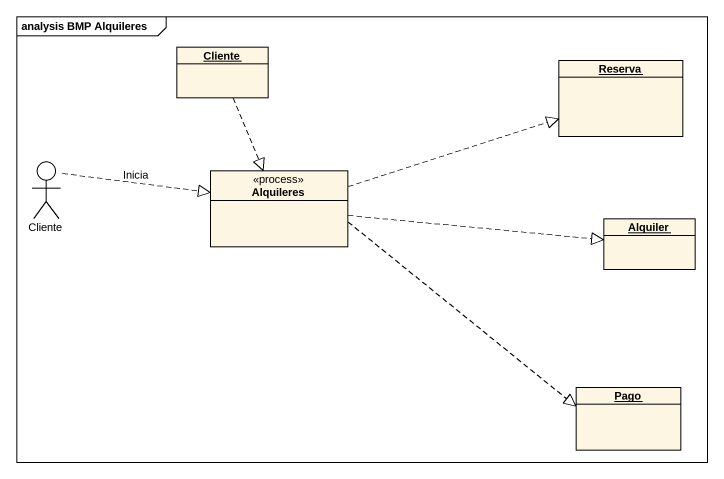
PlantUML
@startuml
mainframe analysis BMP Alquileres
allowmixing
hide circle
hide empty members
object Cliente
object Reserva
actor "Cliente" as Cliente_2
class Alquileres <<process>>
object Alquiler
object Pago
Cliente ..|> Alquileres
Cliente_2 .right.|> Alquileres : Inicia
Alquileres .right.|> Reserva
Alquileres .right.|> Alquiler
Alquileres ..|> Pago
@enduml
